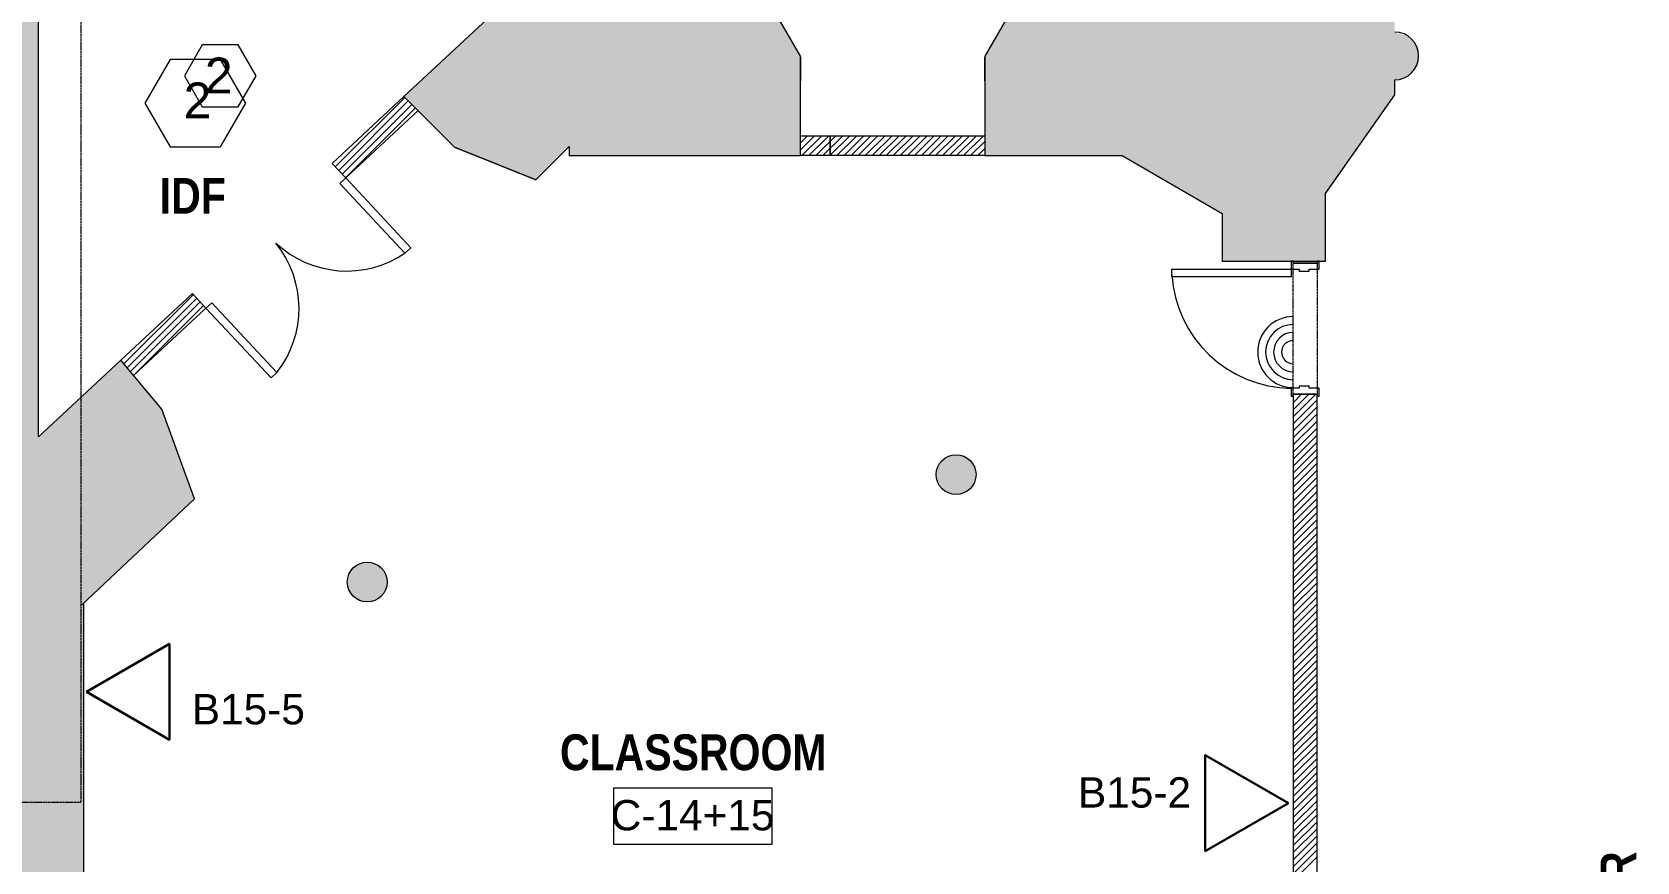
# Model space of a CAD drawing. Header units: inches. Extents: x 891 to 14187, y -1169 to 3232.
# Drawn here: x 1679.1 to 2082.4, y 2248.3 to 2457 of the extents above; entities that cross this region are included whole.
import ezdxf

# ---------------------------------------------------------------- set-up
doc = ezdxf.new("R2010")
doc.units = ezdxf.units.IN
doc.header["$MEASUREMENT"] = 0
doc.linetypes.add('Hidden 1_8_', pattern=[0.1875, 0.125, -0.0625])
doc.linetypes.add('IMPORT-IMPORT-HIDDEN2', pattern=[0.1875, 0.125, -0.0625])
doc.layers.add('_DROPS_IDFS', color=7, linetype='Continuous')
for name, color, linetype, lineweight in [('_OPTEC_LAYER', 1, 'Continuous', 30), ('A-ANNO-RM TAG', 7, 'Continuous', 9), ('A-DETL-HDLN', 90, 'Hidden 1_8_', 9), ('A-DETL-MEDM', 33, 'Continuous', 20), ('A-DOOR', 7, 'Continuous', 9), ('A-DOOR-HEAD', 7, 'IMPORT-IMPORT-HIDDEN2', 9), ('A-Hatch', 7, 'Continuous', 9), ('A-HATCH-1HR', 7, 'Continuous', 9), ('A-WALL-INT NEW', 7, 'Continuous', 9), ('EX-EXT-CORE', 7, 'Continuous', 9), ('G-ANNO-TEXT', 7, 'Continuous', 9), ('SPEAKER', 10, 'Continuous', 20)]:
    doc.layers.add(name, color=color, linetype=linetype, lineweight=lineweight)
doc.styles.add('Arial', font='arial.ttf', dxfattribs={"height": 7.623})
doc.styles.add('Arial Narrow_B', font='ARIALNB.TTF', dxfattribs={"height": 9})
doc.styles.add('Arial_4', font='arial.ttf', dxfattribs={"height": 9})

# ---------------------------------------------------------------- blocks, each defined once
blk = doc.blocks.new('_DATA')
at = {"layer": '_DROPS_IDFS', "color": 1, "lineweight": 30}
blk.add_lwpolyline([(24.61, 42.64), (12.55, 21.75), (36.67, 21.75)], close=True, dxfattribs=at)

msp = doc.modelspace()

# ---------------------------------------------------------------- hatches: boundary and pattern name
at = {"layer": 'A-Hatch'}
h = msp.add_hatch(color=9, dxfattribs=at)
h.paths.add_polyline_path([(1647.05, 2024.01), (1652.92, 2024.01), (1652.92, 2070.01), (1668.92, 2070.01), (1687.05, 2078.47), (1687.05, 2062.47), (1692.05, 2062.47), (1692.05, 2106.67), (1697.06, 2101.96), (1716.69, 2123.33), (1692.05, 2146.98), (1692.05, 2313.42), (1719.86, 2339.63), (1711.65, 2362.19), (1701.36, 2374.44), (1680.7, 2355.18), (1680.7, 2646.54), (1710.54, 2646.54), (1710.54, 2663.78), (1685.41, 2663.78), (1685.41, 2720.12), (1655.05, 2720.12), (1655.05, 2667.06), (1631.05, 2667.06), (1631.05, 2643.06), (1655.05, 2643.06), (1655.05, 2373.8), (1630.65, 2373.8), (1630.65, 2347.8), (1647.05, 2347.8), (1647.05, 2080.3), (1630.65, 2080.3), (1630.65, 2060.3), (1647.05, 2060.3)])
h.paths.add_polyline_path([(1805.65, 2419.83), (1814.03, 2428.2), (1814.03, 2425.89), (1872.16, 2425.89), (1872.16, 2450.89), (1862.94, 2466.86), (1852.07, 2466.68), (1852.07, 2643.18), (1862.55, 2643.18), (1868.89, 2656.78), (1872.89, 2656.78), (1872.89, 2665.78), (1870.89, 2665.78), (1870.89, 2680.78), (1844.41, 2680.78), (1844.41, 2704.78), (1782.41, 2704.78), (1782.41, 2663.78), (1756.54, 2663.78), (1756.54, 2646.54), (1802.58, 2646.54), (1802.58, 2468.79), (1772.51, 2440.76), (1785.24, 2428.04), (1799.97, 2422.12)])
for points in [[(1978.14, 2399.19), (2004.14, 2399.19), (2004.14, 2416.19), (2021.51, 2441.05), (2021.51, 2444.77), (2023.2, 2445.03), (2024.75, 2445.76), (2025.89, 2446.71), (2026.82, 2448.05), (2027.3, 2449.43), (2027.42, 2450.1), (2027.45, 2451.23), (2027.24, 2452.32), (2026.81, 2453.5), (2025.89, 2454.83), (2024.51, 2455.93), (2022.93, 2456.56), (2021.51, 2456.77), (2021.51, 2460.58), (1999.65, 2486.62), (1999.65, 2487.99), (1940.56, 2487.99), (1940.56, 2467.99), (1928.33, 2467.78), (1925.27, 2462.47), (1924.36, 2461.1), (1924.17, 2460.57), (1918.47, 2450.69), (1918.47, 2425.69), (1953.03, 2425.69), (1978.14, 2411.19)], [(1911.28, 2340.69), (1912.58, 2340.86), (1913.78, 2341.36), (1914.82, 2342.15), (1915.61, 2343.19), (1916.11, 2344.39), (1916.28, 2345.69), (1916.11, 2346.98), (1915.61, 2348.19), (1914.82, 2349.22), (1913.78, 2350.02), (1912.58, 2350.52), (1911.28, 2350.69), (1909.99, 2350.52), (1908.78, 2350.02), (1907.75, 2349.22), (1906.95, 2348.19), (1906.45, 2346.98), (1906.28, 2345.69), (1906.45, 2344.39), (1906.95, 2343.19), (1907.75, 2342.15), (1908.78, 2341.36), (1909.99, 2340.86)], [(1763.28, 2313.69), (1764.58, 2313.86), (1765.78, 2314.36), (1766.82, 2315.15), (1767.61, 2316.19), (1768.11, 2317.39), (1768.28, 2318.69), (1768.11, 2319.98), (1767.61, 2321.19), (1766.82, 2322.22), (1765.78, 2323.02), (1764.58, 2323.52), (1763.28, 2323.69), (1761.99, 2323.52), (1760.78, 2323.02), (1759.75, 2322.22), (1758.95, 2321.19), (1758.45, 2319.98), (1758.28, 2318.69), (1758.45, 2317.39), (1758.95, 2316.19), (1759.75, 2315.15), (1760.78, 2314.36), (1761.99, 2313.86)]]:
    msp.add_hatch(color=9, dxfattribs=at).paths.add_polyline_path(points)

# ---------------------------------------------------------------- linework, layer by layer
at = {"layer": 'A-ANNO-RM TAG', "color": 8, "flags": 128}
msp.add_lwpolyline([(1825.27, 2266.94), (1864.95, 2266.94), (1864.95, 2252.72), (1825.27, 2252.72)], close=True, dxfattribs=at)
at = {"layer": 'A-DETL-HDLN'}
for p, q in [((1691.29, 2549.49), (1691.29, 2263.24)), ((1691.29, 2263.24), (1541.29, 2263.24))]:
    msp.add_line(p, q, dxfattribs=at)
at = {"layer": 'A-DETL-MEDM'}
for p, q in [((1721.84, 2453.78), (1717.34, 2445.98)), ((1730.84, 2453.78), (1721.84, 2453.78)), ((1735.34, 2445.98), (1730.84, 2453.78)), ((1717.34, 2445.98), (1721.84, 2438.19)), ((1730.84, 2438.19), (1735.34, 2445.98)), ((1721.84, 2438.19), (1730.84, 2438.19))]:
    msp.add_line(p, q, dxfattribs=at)
at = {"layer": 'A-DETL-MEDM', "color": 135}
for p, q in [((1713.74, 2450.09), (1707.39, 2439.09)), ((1726.44, 2450.09), (1713.74, 2450.09)), ((1732.79, 2439.09), (1726.44, 2450.09)), ((1707.39, 2439.09), (1713.74, 2428.09)), ((1726.44, 2428.09), (1732.79, 2439.09)), ((1713.74, 2428.09), (1726.44, 2428.09))]:
    msp.add_line(p, q, dxfattribs=at)
at = {"layer": 'A-DOOR', "color": 8}
for p, q in [((1757.87, 2420.28), (1756.41, 2418.92)), ((1774.24, 2402.73), (1757.87, 2420.28)), ((1756.41, 2418.92), (1772.77, 2401.36)), ((1772.77, 2401.36), (1774.24, 2402.73)), ((1722.76, 2387.55), (1724.22, 2388.92)), ((1724.22, 2388.92), (1740.59, 2371.36)), ((1739.12, 2370), (1722.76, 2387.55)), ((1740.59, 2371.36), (1739.12, 2370))]:
    msp.add_line(p, q, dxfattribs=at)
for points in [[(1995.51, 2395.39), (1965.51, 2395.39), (1965.51, 2397.39), (1995.51, 2397.39)], [(2002.01, 2398.89), (1996.01, 2398.89), (1996.01, 2399.39), (1995.51, 2399.39), (1995.51, 2397.39), (1997.51, 2397.39), (1997.51, 2396.88), (2000.01, 2396.88), (2000.01, 2397.39), (2002.51, 2397.39), (2002.51, 2399.39), (2002.01, 2399.39)], [(1995.51, 2365.39), (1996.01, 2365.39), (1996.01, 2365.89), (2002.01, 2365.89), (2002.01, 2365.39), (2002.51, 2365.39), (2002.51, 2367.39), (2000.01, 2367.39), (2000.01, 2367.9), (1997.51, 2367.9), (1997.51, 2367.39), (1995.51, 2367.39)]]:
    msp.add_lwpolyline(points, close=True, dxfattribs=at)
at = {"layer": 'A-DOOR', "color": 55, "lineweight": 13}
msp.add_lwpolyline([(1995.51, 2395.39), (1965.51, 2395.39), (1965.51, 2397.39), (1995.51, 2397.39)], close=True, dxfattribs=at)
at = {"layer": 'A-DOOR', "color": 8}
for centre, radius, start, end in [((1719.98, 2387.47), 26.16, 321.9925, 38.9624), ((1758.15, 2423.05), 26.16, 227.0134, 303.9833), ((1995.96, 2397.88), 30.5, 183.441, 269.1566)]:
    msp.add_arc(centre, radius, start, end, dxfattribs=at)
at = {"layer": 'A-DOOR-HEAD', "color": 8}
msp.add_lwpolyline([(1996.01, 2365.89), (1996.01, 2398.89), (2002.01, 2398.89), (2002.01, 2365.89)], close=True, dxfattribs=at)
at = {"layer": 'A-HATCH-1HR', "color": 8}
for p, q in [((1755.26, 2423.09), (1772.73, 2440.55)), ((1756.11, 2422.17), (1773.61, 2439.67)), ((1756.97, 2421.26), (1774.49, 2438.78)), ((1757.82, 2420.34), (1775.38, 2437.9)), ((1872.16, 2430.85), (1872.2, 2430.89)), ((1872.16, 2429.09), (1873.97, 2430.89)), ((1872.16, 2427.32), (1875.73, 2430.89)), ((1872.5, 2425.89), (1877.5, 2430.89)), ((1874.27, 2425.89), (1879.27, 2430.89)), ((1876.04, 2425.89), (1881.04, 2430.89)), ((1877.81, 2425.89), (1882.81, 2430.89)), ((1879.57, 2425.89), (1884.57, 2430.89)), ((1881.34, 2425.89), (1886.34, 2430.89)), ((1883.11, 2425.89), (1888.11, 2430.89)), ((1884.88, 2425.89), (1889.88, 2430.89)), ((1886.64, 2425.89), (1891.64, 2430.89)), ((1888.41, 2425.89), (1893.41, 2430.89)), ((1890.18, 2425.89), (1895.18, 2430.89)), ((1891.95, 2425.89), (1896.95, 2430.89)), ((1893.72, 2425.89), (1898.72, 2430.89)), ((1895.48, 2425.89), (1900.48, 2430.89)), ((1897.25, 2425.89), (1902.25, 2430.89)), ((1899.02, 2425.89), (1904.02, 2430.89)), ((1900.79, 2425.89), (1905.79, 2430.89)), ((1902.55, 2425.89), (1907.55, 2430.89)), ((1904.32, 2425.89), (1909.32, 2430.89)), ((1906.09, 2425.89), (1911.09, 2430.89)), ((1907.86, 2425.89), (1912.86, 2430.89)), ((1909.63, 2425.89), (1914.63, 2430.89)), ((1911.39, 2425.89), (1916.39, 2430.89)), ((1913.16, 2425.89), (1918.16, 2430.89)), ((1914.93, 2425.89), (1918.47, 2429.43)), ((1916.7, 2425.89), (1918.47, 2427.66)), ((1918.46, 2425.89), (1918.47, 2425.89)), ((1702.15, 2373.51), (1719.59, 2390.95)), ((1702.95, 2372.55), (1720.44, 2390.04)), ((1703.76, 2371.59), (1721.3, 2389.12)), ((1704.57, 2370.63), (1722.15, 2388.21)), ((1996.08, 2360.32), (2001.65, 2365.89)), ((1996.08, 2358.55), (2002.01, 2364.47)), ((1996.09, 2365.63), (1996.35, 2365.89)), ((1996.09, 2363.86), (1998.12, 2365.89)), ((1996.09, 2362.09), (1999.89, 2365.89)), ((1996.07, 2355.01), (2002.01, 2360.94)), ((1996.08, 2356.78), (2002.01, 2362.71)), ((1996.06, 2349.69), (2002.01, 2355.64)), ((1996.07, 2353.24), (2002.01, 2359.17)), ((1996.07, 2351.46), (2002.01, 2357.4)), ((1996.06, 2347.92), (2002.01, 2353.87)), ((1996.06, 2346.15), (2002.01, 2352.1)), ((1996.05, 2344.38), (2002.01, 2350.33)), ((1996.05, 2342.61), (2002.01, 2348.57)), ((1996.05, 2340.84), (2002.01, 2346.8)), ((1996.05, 2339.07), (2002.01, 2345.03)), ((1996.04, 2337.3), (2002.01, 2343.26)), ((1996.04, 2335.53), (2002.01, 2341.49)), ((1996.04, 2333.75), (2002.01, 2339.73)), ((1996.03, 2331.98), (2002.01, 2337.96)), ((1996.03, 2330.21), (2002.01, 2336.19)), ((1996.02, 2326.67), (2002.01, 2332.66)), ((1996.03, 2328.44), (2002.01, 2334.42)), ((1996.01, 2321.36), (2002.01, 2327.35)), ((1996.02, 2324.9), (2002.01, 2330.89)), ((1996.02, 2323.13), (2002.01, 2329.12)), ((1996.01, 2319.59), (2002.01, 2325.58)), ((1996.01, 2317.82), (2002.01, 2323.82)), ((1996, 2316.04), (2002.01, 2322.05)), ((1996, 2314.27), (2002.01, 2320.28)), ((1995.99, 2310.73), (2002.01, 2316.75)), ((1996, 2312.5), (2002.01, 2318.51)), ((1995.98, 2305.42), (2002.01, 2311.44)), ((1995.99, 2308.96), (2002.01, 2314.98)), ((1995.99, 2307.19), (2002.01, 2313.21)), ((1995.98, 2303.65), (2002.01, 2309.67)), ((1995.98, 2301.88), (2002.01, 2307.91)), ((1995.97, 2300.11), (2002.01, 2306.14)), ((1995.97, 2298.34), (2002.01, 2304.37)), ((1995.96, 2294.79), (2002.01, 2300.84)), ((1995.96, 2293.02), (2002.01, 2299.07)), ((1995.97, 2296.56), (2002.01, 2302.6)), ((1995.96, 2291.25), (2002.01, 2297.3)), ((1995.96, 2289.48), (2002.01, 2295.53)), ((1995.95, 2287.71), (2002.01, 2293.76)), ((1995.95, 2285.94), (2002.01, 2292)), ((1995.94, 2282.4), (2002.01, 2288.46)), ((1995.95, 2284.17), (2002.01, 2290.23)), ((1995.93, 2277.08), (2002.01, 2283.16)), ((1995.94, 2280.63), (2002.01, 2286.69)), ((1995.94, 2278.85), (2002.01, 2284.93)), ((1995.93, 2275.31), (2002.01, 2281.39)), ((1995.93, 2273.54), (2002.01, 2279.62)), ((1995.92, 2271.77), (2002.01, 2277.85)), ((1996.01, 2270.09), (2002.01, 2276.09)), ((1996.01, 2268.32), (2002.01, 2274.32)), ((1996.01, 2266.55), (2002.01, 2272.55)), ((1996.01, 2264.78), (2002.01, 2270.78)), ((1996.01, 2263.02), (2002.01, 2269.02)), ((1996.01, 2261.25), (2002.01, 2267.25)), ((1996.01, 2259.48), (2002.01, 2265.48)), ((1996.01, 2257.71), (2002.01, 2263.71)), ((1996.01, 2255.94), (2002.01, 2261.94)), ((1996.01, 2254.18), (2002.01, 2260.18)), ((1996.01, 2252.41), (2002.01, 2258.41)), ((1996.01, 2250.64), (2002.01, 2256.64)), ((1996.01, 2248.87), (2002.01, 2254.87)), ((1996.01, 2247.11), (2002.01, 2253.11)), ((1996.01, 2245.34), (2002.01, 2251.34)), ((1996.01, 2243.57), (2002.01, 2249.57))]:
    msp.add_line(p, q, dxfattribs=at)
at = {"layer": 'A-WALL-INT NEW', "color": 135, "lineweight": 20}
for p, q in [((1872.16, 2450.69), (1872.16, 2444.69)), ((1918.47, 2444.69), (1918.47, 2450.69)), ((1754.46, 2423.94), (1772.51, 2440.76)), ((1776.05, 2437.23), (1757.87, 2420.28)), ((1757.87, 2420.28), (1754.46, 2423.94)), ((1719.35, 2391.21), (1701.36, 2374.44)), ((1722.76, 2387.55), (1719.35, 2391.21)), ((1704.58, 2370.61), (1722.76, 2387.55))]:
    msp.add_line(p, q, dxfattribs=at)
at = {"layer": 'A-WALL-INT NEW', "color": 8}
for p, q in [((1872.16, 2430.89), (1879.66, 2430.89)), ((1879.66, 2425.89), (1879.66, 2430.89)), ((1879.66, 2430.89), (1918.47, 2430.89)), ((1879.66, 2430.89), (1879.66, 2425.89)), ((1879.66, 2425.89), (1872.16, 2425.89)), ((1918.47, 2425.89), (1879.66, 2425.89)), ((2002.01, 2365.89), (1996.01, 2365.89)), ((1996.01, 2365.89), (1996.01, 2092.53)), ((2002.01, 2092.53), (2002.01, 2365.89))]:
    msp.add_line(p, q, dxfattribs=at)
at = {"layer": 'EX-EXT-CORE', "color": 8}
for p, q in [((1680.7, 2355.18), (1680.7, 2646.54)), ((1772.51, 2440.76), (1802.58, 2468.79)), ((1872.16, 2450.89), (1862.94, 2466.86)), ((1928.33, 2467.97), (1918.47, 2450.89)), ((1872.16, 2425.89), (1872.16, 2450.89)), ((1918.47, 2450.89), (1918.47, 2425.89)), ((2021.51, 2441.19), (2021.51, 2444.96)), ((1785.24, 2428.04), (1772.51, 2440.76)), ((2004.14, 2416.39), (2021.51, 2441.19)), ((1805.65, 2419.83), (1785.24, 2428.04)), ((1785.24, 2428.04), (1805.65, 2419.83)), ((1805.65, 2419.83), (1814.03, 2428.2)), ((1814.03, 2428.2), (1814.03, 2425.89)), ((1814.03, 2425.89), (1872.16, 2425.89)), ((1918.47, 2425.89), (1953.03, 2425.89)), ((1953.03, 2425.89), (1978.14, 2411.39)), ((2004.14, 2399.39), (2004.14, 2416.39)), ((1978.14, 2411.39), (1978.14, 2399.39)), ((1978.14, 2399.39), (2004.14, 2399.39)), ((1701.36, 2374.44), (1680.7, 2355.18)), ((1711.65, 2362.19), (1701.36, 2374.44)), ((1719.86, 2339.63), (1711.65, 2362.19)), ((1691.55, 2312.95), (1719.86, 2339.63)), ((1692.05, 2146.98), (1692.05, 2313.42))]:
    msp.add_line(p, q, dxfattribs=at)
for centre in [(1911.28, 2345.69), (1763.28, 2318.69)]:
    msp.add_circle(centre, 5, dxfattribs=at)
msp.add_arc((2021.51, 2450.96), 6, 270, 90, dxfattribs=at)
at = {"layer": 'SPEAKER', "color": 3}
for radius in [8.94, 6.94, 4.94, 2.93]:
    msp.add_arc((1996.01, 2376.5), radius, 90, 270, dxfattribs=at)

# ---------------------------------------------------------------- block references
at = {"layer": '_OPTEC_LAYER'}
for p, rotation in [((1735.33, 2266.47), 89.99999999999999), ((1952.15, 2287.72), 270)]:
    msp.add_blockref('_DATA', p, dxfattribs=dict(at, rotation=rotation))

# ---------------------------------------------------------------- texts
at = {"layer": '_OPTEC_LAYER', "char_height": 7.623, "attachment_point": 1, "style": 'Arial'}
for s, insert in [('B15-5', (1719.2, 2290.52)), ('B15-2', (1941.91, 2269.6))]:
    msp.add_mtext_dynamic_manual_height_columns(s, width=5.9059, gutter_width=1, heights=[0.748], dxfattribs=dict(at, insert=insert))
at = {"layer": 'A-ANNO-RM TAG'}
for s, height, style, p in [('IDF', 9, 'Arial Narrow_B', (1711.14, 2411.3)), ('CLASSROOM', 9, 'Arial Narrow_B', (1811.72, 2271.38)), ('C-14+15', 7.623, 'Arial', (1824.48, 2256.25))]:
    msp.add_text(s, height=height, dxfattribs=dict(at, style=style)).set_placement(p)
at = {"layer": 'A-ANNO-RM TAG', "style": 'Arial Narrow_B'}
msp.add_text('CORRIDOR', height=9, rotation=90, dxfattribs=at).set_placement((2082.24, 2194.83))
at = {"layer": 'G-ANNO-TEXT', "color": 253, "style": 'Arial_4'}
msp.add_text('2', height=9, dxfattribs=at).set_placement((1722.47, 2441.54))
at = {"layer": 'G-ANNO-TEXT', "style": 'Arial_4'}
msp.add_text('2', height=9, dxfattribs=at).set_placement((1717.13, 2435.28))

doc.saveas('drawing.dxf')
